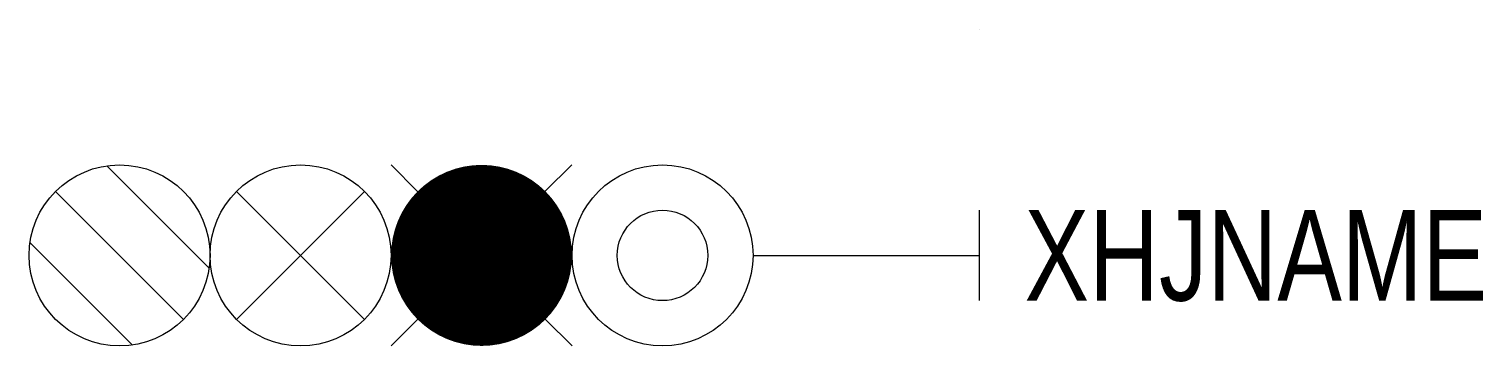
# Model space of a CAD drawing. Header units: millimetres. Extents: x -21 to 11.1, y -7 to 0.
import ezdxf

# ---------------------------------------------------------------- set-up
doc = ezdxf.new("R2010")
doc.units = ezdxf.units.MM

msp = doc.modelspace()

# ---------------------------------------------------------------- linework, layer by layer
for p, q in [((0, 0.001), (0, -0.001)), ((0, -4), (0, -6)), ((-5, -5), (0, -5))]:
    msp.add_line(p, q)
at = {"color": 2}
for p, q in [((-17.02, -5.283), (-19.283, -3.02)), ((-17.586, -6.414), (-20.414, -3.586)), ((-18.717, -6.98), (-20.98, -4.717))]:
    msp.add_line(p, q, dxfattribs=at)
at = {"color": 1, "linetype": 'ByBlock', "ltscale": 3}
for p, q in [((-12.414, -3.586), (-13, -3)), ((-9.005, -2.995), (-9.591, -3.581)), ((-12.414, -6.414), (-13, -7)), ((-9, -7), (-9.586, -6.414))]:
    msp.add_line(p, q, dxfattribs=at)
at = {"color": 0}
for p, q in [((-16.414, -6.414), (-13.586, -3.586)), ((-16.414, -3.586), (-13.586, -6.414))]:
    msp.add_line(p, q, dxfattribs=at)
at = {"color": 1, "const_width": 2}
msp.add_lwpolyline([(-12, -5, 1), (-10, -5, 1)], format="xyb", close=True, dxfattribs=at)
at = {"color": 2}
msp.add_circle((-19, -5), 2, dxfattribs=at)
for centre, radius in [((-15, -5), 2), ((-7, -5), 2), ((-7, -5), 1)]:
    msp.add_circle(centre, radius)

# ---------------------------------------------------------------- texts
at = {"width": 0.8}
msp.add_attdef('XHJNAME', (1, -6), 'SL8', height=2, dxfattribs=at)

doc.saveas('drawing.dxf')
